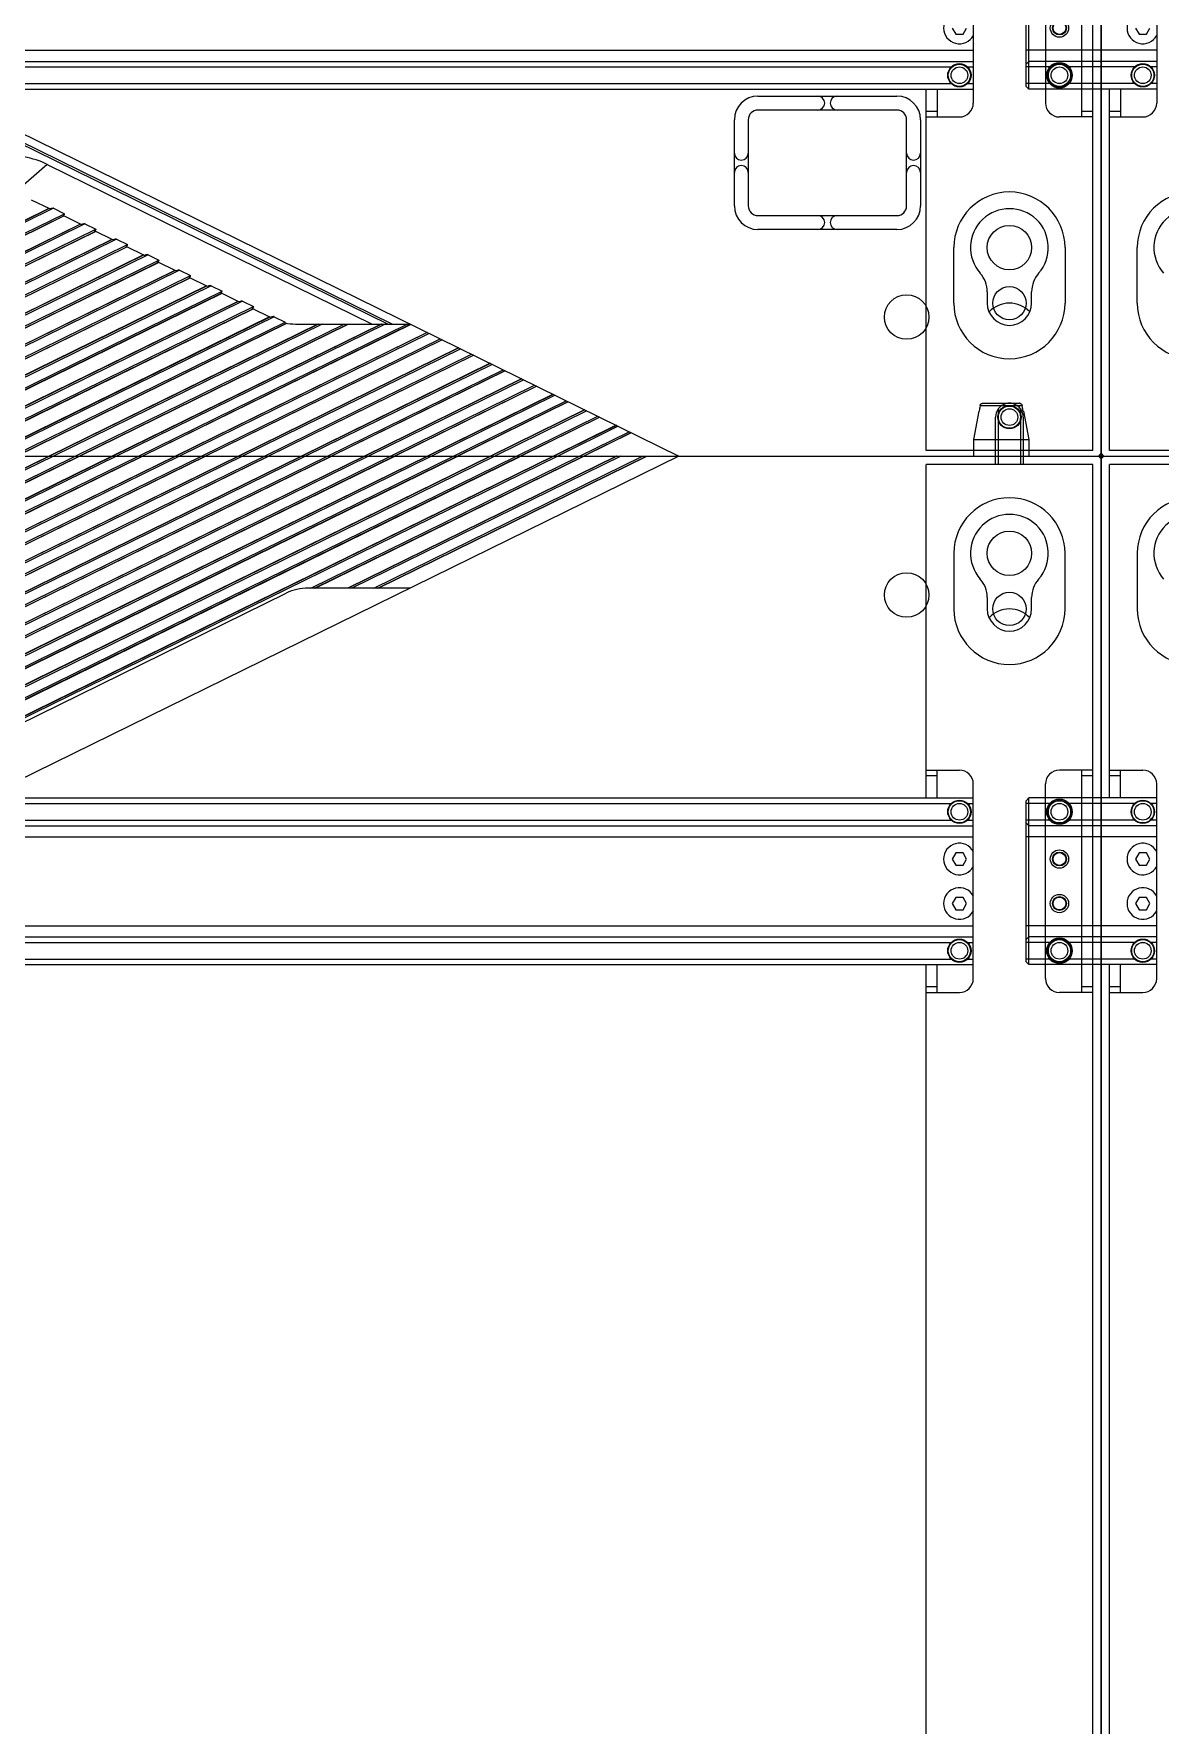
# Model space of a CAD drawing. Header units: millimetres. Extents: x 710 to 26878, y 589 to 5187.
# Drawn here: x 24007.8 to 24210.5, y 3146.3 to 3450.6 of the extents above; entities that cross this region are included whole.
import ezdxf

# ---------------------------------------------------------------- set-up
doc = ezdxf.new("R2010")
doc.units = ezdxf.units.MM
doc.layers.add('02___PRT_ALL_AXES', color=7, linetype='Continuous')

# ---------------------------------------------------------------- blocks, each defined once
blk = doc.blocks.new('6RYFH')
at = {"color": 7, "linetype": 'Continuous'}
for p, q in [((12014.59, 2230.99), (12013.65, 2225.89)), ((12014.65, 2230.99), (12014.59, 2230.99)), ((12014.71, 2231.32), (12014.65, 2230.99)), ((12014.77, 2231.65), (12014.71, 2231.32)), ((12014.74, 2231.49), (12014.71, 2231.32)), ((12014.77, 2231.65), (12014.74, 2231.49)), ((12014.83, 2231.98), (12014.77, 2231.65)), ((12014.83, 2231.98), (12022.41, 2231.98)), ((12015.34, 2232.39), (12021.91, 2232.39)), ((12022.47, 2231.65), (12022.41, 2231.98)), ((12022.53, 2231.32), (12022.47, 2231.65)), ((12022.5, 2231.49), (12022.47, 2231.65)), ((12022.53, 2231.32), (12022.5, 2231.49)), ((12022.59, 2230.99), (12022.53, 2231.32)), ((12022.65, 2230.99), (12022.59, 2230.99)), ((12022.65, 2230.99), (12023.6, 2225.89)), ((12013.65, 2225.89), (12013.65, 2222.89)), ((12013.65, 2225.89), (12023.6, 2225.89)), ((12023.6, 2225.89), (12023.6, 2222.89)), ((11437.12, 2222.89), (11436.62, 2222.39)), ((11436.62, 1885.39), (11436.62, 2222.89)), ((11436.62, 2222.89), (12036.62, 2222.89)), ((11847.33, 2222.89), (11745.51, 2172.89)), ((11847.4, 2222.89), (11745.59, 2172.89)), ((11848.08, 2222.89), (11746.27, 2172.89)), ((11750.2, 2172.89), (11852.02, 2222.89)), ((11750.88, 2172.89), (11852.7, 2222.89)), ((11750.96, 2172.89), (11852.78, 2222.89)), ((11858.67, 2222.89), (11756.86, 2172.89)), ((11858.75, 2222.89), (11756.93, 2172.89)), ((11859.43, 2222.89), (11757.61, 2172.89)), ((11960.62, 2222.89), (11761.33, 2125.02)), ((11761.55, 2172.89), (11863.37, 2222.89)), ((11762.23, 2172.89), (11864.05, 2222.89)), ((11762.3, 2172.89), (11864.12, 2222.89)), ((11870.02, 2222.89), (11768.2, 2172.89)), ((11870.09, 2222.89), (11768.27, 2172.89)), ((11870.77, 2222.89), (11768.95, 2172.89)), ((11772.89, 2172.89), (11874.71, 2222.89)), ((11773.57, 2172.89), (11875.39, 2222.89)), ((11773.64, 2172.89), (11875.46, 2222.89)), ((11881.36, 2222.89), (11779.54, 2172.89)), ((11881.43, 2222.89), (11779.62, 2172.89)), ((11882.11, 2222.89), (11780.3, 2172.89)), ((11784.23, 2172.89), (11886.05, 2222.89)), ((11784.91, 2172.89), (11886.73, 2222.89)), ((11784.99, 2172.89), (11886.81, 2222.89)), ((11892.7, 2222.89), (11790.89, 2172.89)), ((11892.78, 2222.89), (11790.96, 2172.89)), ((11893.46, 2222.89), (11791.64, 2172.89)), ((11795.58, 2172.89), (11897.4, 2222.89)), ((11796.26, 2172.89), (11898.08, 2222.89)), ((11796.33, 2172.89), (11898.15, 2222.89)), ((11904.05, 2222.89), (11802.23, 2172.89)), ((11904.12, 2222.89), (11802.3, 2172.89)), ((11904.8, 2222.89), (11802.98, 2172.89)), ((11806.92, 2172.89), (11908.74, 2222.89)), ((11807.6, 2172.89), (11909.42, 2222.89)), ((11807.67, 2172.89), (11909.49, 2222.89)), ((11915.39, 2222.89), (11813.57, 2172.89)), ((11915.46, 2222.89), (11813.65, 2172.89)), ((11916.14, 2222.89), (11814.32, 2172.89)), ((11818.26, 2172.89), (11920.08, 2222.89)), ((11818.94, 2172.89), (11920.76, 2222.89)), ((11819.02, 2172.89), (11920.83, 2222.89)), ((11926.73, 2222.89), (11824.92, 2172.89)), ((11926.81, 2222.89), (11824.99, 2172.89)), ((11927.49, 2222.89), (11825.67, 2172.89)), ((11829.61, 2172.89), (11931.43, 2222.89)), ((11830.29, 2172.89), (11932.1, 2222.89)), ((11830.36, 2172.89), (11932.18, 2222.89)), ((11938.08, 2222.89), (11836.26, 2172.89)), ((11938.15, 2222.89), (11836.33, 2172.89)), ((11938.83, 2222.89), (11837.01, 2172.89)), ((11894.4, 2199.14), (11942.77, 2222.89)), ((11895.08, 2199.14), (11943.45, 2222.89)), ((11895.16, 2199.14), (11943.52, 2222.89)), ((11949.42, 2222.89), (11901.06, 2199.14)), ((11949.49, 2222.89), (11901.13, 2199.14)), ((11950.17, 2222.89), (11901.81, 2199.14)), ((11905.75, 2199.14), (11954.11, 2222.89)), ((11906.43, 2199.14), (11954.79, 2222.89)), ((11906.5, 2199.14), (11954.86, 2222.89)), ((12036.62, 2222.39), (12036.12, 2222.89)), ((12036.62, 2222.89), (12036.62, 1885.39)), ((11725.33, 2117.37), (11889.96, 2198.22)), ((11912.26, 2199.14), (11893.93, 2199.14)), ((11746.83, 1990.38), (11960.62, 1885.39)), ((11744.84, 1989.4), (11908.29, 1909.14)), ((11745.24, 1989.6), (11909.08, 1909.14)), ((11974.87, 1950.14), (11999.87, 1950.14)), ((11999.87, 1947.64), (11974.87, 1947.64)), ((11970.62, 1930.39), (11970.62, 1945.89)), ((11973.12, 1945.89), (11973.12, 1930.39)), ((12001.62, 1930.39), (12001.62, 1945.89)), ((12004.12, 1945.89), (12004.12, 1930.39)), ((11846.96, 1937.86), (11841.26, 1932.86)), ((11846.96, 1937.86), (11905.45, 1909.14)), ((11847.26, 1929.92), (11756.58, 1885.39)), ((11847.3, 1929.9), (11756.66, 1885.39)), ((11848.09, 1929.96), (11757.34, 1885.39)), ((11847.42, 1929.84), (11844.15, 1931.45)), ((11848.09, 1929.96), (11850.06, 1928.99)), ((11761.28, 1885.39), (11850.06, 1928.99)), ((11761.96, 1885.39), (11849.94, 1928.6)), ((11762.03, 1885.39), (11849.98, 1928.58)), ((11852.93, 1927.13), (11767.93, 1885.39)), ((11852.97, 1927.11), (11768, 1885.39)), ((11853.76, 1927.17), (11768.68, 1885.39)), ((11772.62, 1885.39), (11855.73, 1926.2)), ((11853.09, 1927.05), (11849.82, 1928.66)), ((11853.76, 1927.17), (11855.73, 1926.2)), ((11974.87, 1928.64), (11999.87, 1928.64)), ((11999.87, 1926.14), (11974.87, 1926.14)), ((11773.3, 1885.39), (11855.62, 1925.81)), ((11773.37, 1885.39), (11855.65, 1925.8)), ((11858.6, 1924.35), (11779.27, 1885.39)), ((11858.64, 1924.33), (11779.34, 1885.39)), ((11859.43, 1924.39), (11780.02, 1885.39)), ((11783.96, 1885.39), (11861.4, 1923.42)), ((11784.64, 1885.39), (11861.29, 1923.03)), ((11784.72, 1885.39), (11861.32, 1923.01)), ((11858.76, 1924.27), (11855.49, 1925.88)), ((11859.43, 1924.39), (11861.4, 1923.42)), ((11864.44, 1921.48), (11861.16, 1923.09)), ((11864.27, 1921.56), (11790.61, 1885.39)), ((11864.31, 1921.54), (11790.69, 1885.39)), ((11865.1, 1921.6), (11791.37, 1885.39)), ((11795.31, 1885.39), (11867.07, 1920.63)), ((11795.99, 1885.39), (11866.96, 1920.24)), ((11796.06, 1885.39), (11867, 1920.23)), ((11865.1, 1921.6), (11867.07, 1920.63)), ((11870.11, 1918.7), (11866.83, 1920.3)), ((11869.95, 1918.78), (11801.96, 1885.39)), ((11869.98, 1918.76), (11802.03, 1885.39)), ((11870.78, 1918.81), (11802.71, 1885.39)), ((11806.65, 1885.39), (11872.75, 1917.85)), ((11807.33, 1885.39), (11872.63, 1917.46)), ((11807.4, 1885.39), (11872.67, 1917.44)), ((11870.78, 1918.81), (11872.75, 1917.85)), ((11875.78, 1915.91), (11872.51, 1917.52)), ((11875.62, 1915.99), (11813.3, 1885.39)), ((11875.65, 1915.97), (11813.37, 1885.39)), ((11876.45, 1916.03), (11814.05, 1885.39)), ((11817.99, 1885.39), (11878.42, 1915.06)), ((11818.67, 1885.39), (11878.3, 1914.67)), ((11818.75, 1885.39), (11878.34, 1914.65)), ((11876.45, 1916.03), (11878.42, 1915.06)), ((11881.45, 1913.13), (11878.18, 1914.73)), ((11881.29, 1913.21), (11824.64, 1885.39)), ((11881.33, 1913.19), (11824.72, 1885.39)), ((11882.12, 1913.24), (11825.4, 1885.39)), ((11829.34, 1885.39), (11884.09, 1912.28)), ((11830.02, 1885.39), (11883.97, 1911.89)), ((11830.09, 1885.39), (11884.01, 1911.87)), ((11882.12, 1913.24), (11884.09, 1912.28)), ((11887.12, 1910.34), (11883.85, 1911.95)), ((11886.96, 1910.42), (11835.99, 1885.39)), ((11887, 1910.4), (11836.06, 1885.39)), ((11887.79, 1910.46), (11836.74, 1885.39)), ((11840.68, 1885.39), (11889.76, 1909.49)), ((11841.36, 1885.39), (11890.03, 1909.29)), ((11841.43, 1885.39), (11890.08, 1909.28)), ((11895.69, 1909.14), (11847.33, 1885.39)), ((11895.77, 1909.14), (11847.4, 1885.39)), ((11896.45, 1909.14), (11848.08, 1885.39)), ((11852.02, 1885.39), (11900.39, 1909.14)), ((11852.7, 1885.39), (11901.07, 1909.14)), ((11852.77, 1885.39), (11901.14, 1909.14)), ((11907.04, 1909.14), (11858.67, 1885.39)), ((11907.11, 1909.14), (11858.75, 1885.39)), ((11907.79, 1909.14), (11859.43, 1885.39)), ((11863.37, 1885.39), (11911.73, 1909.14)), ((11864.04, 1885.39), (11912.33, 1909.1)), ((11912.37, 1909.08), (11864.12, 1885.39)), ((11887.79, 1910.46), (11889.76, 1909.49)), ((11891.66, 1909.14), (11912.26, 1909.14)), ((11915.32, 1907.64), (11870.02, 1885.39)), ((11915.36, 1907.62), (11870.09, 1885.39)), ((11915.69, 1907.45), (11870.77, 1885.39)), ((11874.71, 1885.39), (11917.66, 1906.48)), ((11875.39, 1885.39), (11918, 1906.32)), ((11918.04, 1906.3), (11875.46, 1885.39)), ((11920.99, 1904.85), (11881.36, 1885.39)), ((11921.03, 1904.83), (11881.43, 1885.39)), ((11921.37, 1904.67), (11882.11, 1885.39)), ((11886.05, 1885.39), (11923.34, 1903.7)), ((11886.73, 1885.39), (11923.68, 1903.53)), ((11923.71, 1903.51), (11886.8, 1885.39)), ((11926.66, 1902.07), (11892.7, 1885.39)), ((11926.7, 1902.05), (11892.78, 1885.39)), ((11927.04, 1901.88), (11893.46, 1885.39)), ((11897.4, 1885.39), (11929.01, 1900.91)), ((11898.07, 1885.39), (11929.35, 1900.75)), ((11929.38, 1900.73), (11898.15, 1885.39)), ((11932.33, 1899.28), (11904.05, 1885.39)), ((11932.37, 1899.26), (11904.12, 1885.39)), ((11932.71, 1899.1), (11904.8, 1885.39)), ((11908.74, 1885.39), (11934.68, 1898.13)), ((11909.42, 1885.39), (11935.02, 1897.96)), ((11935.06, 1897.94), (11909.49, 1885.39)), ((11938, 1896.5), (11915.39, 1885.39)), ((11938.04, 1896.48), (11915.46, 1885.39)), ((11938.38, 1896.31), (11916.14, 1885.39)), ((11920.08, 1885.39), (11940.35, 1895.34)), ((11920.76, 1885.39), (11940.69, 1895.18)), ((11940.73, 1895.16), (11920.83, 1885.39)), ((11943.68, 1893.71), (11926.73, 1885.39)), ((11943.71, 1893.69), (11926.81, 1885.39)), ((11944.05, 1893.53), (11927.49, 1885.39)), ((11931.42, 1885.39), (11946.02, 1892.56)), ((11932.1, 1885.39), (11946.36, 1892.39)), ((11946.4, 1892.37), (11932.18, 1885.39)), ((11949.35, 1890.93), (11938.08, 1885.39)), ((11949.38, 1890.91), (11938.15, 1885.39)), ((11949.72, 1890.74), (11938.83, 1885.39)), ((11942.77, 1885.39), (11951.69, 1889.77)), ((11943.45, 1885.39), (11952.03, 1889.61)), ((11952.07, 1889.59), (11943.52, 1885.39)), ((11436.62, 1885.89), (11437.12, 1885.39)), ((11436.62, 1885.39), (12036.62, 1885.39)), ((12036.12, 1885.39), (12036.62, 1885.89))]:
    blk.add_line(p, q, dxfattribs=at)
for centre, radius in [((12001.62, 2197.89), 4), ((12020.12, 2195.39), 3), ((12001.62, 1910.39), 4), ((12020.12, 1912.89), 3)]:
    blk.add_circle(centre, radius, dxfattribs=at)
for centre, radius, start, end in [((12021.91, 2231.87), 0.522, 77.0352, 89.9936), ((11893.93, 2190.14), 9, 90, 116.1543), ((11974.87, 1945.89), 4.25, 90, 180), ((11974.87, 1945.89), 1.75, 90, 180), ((11985.62, 1948.89), 1.25, 270, 90), ((11989.12, 1948.89), 1.25, 90, 270), ((11999.87, 1945.89), 4.25, 0, 90), ((11999.87, 1945.89), 1.75, 0, 90), ((11971.87, 1939.89), 1.25, 180, 0), ((12002.87, 1939.89), 1.25, 180, 0), ((11971.87, 1936.39), 1.25, 0, 180), ((12002.87, 1936.39), 1.25, 0, 180), ((11974.87, 1930.39), 4.25, 180, 270), ((11974.87, 1930.39), 1.75, 180, 270), ((11999.87, 1930.39), 4.25, 270, 0), ((11999.87, 1930.39), 1.75, 270, 0), ((11985.62, 1927.39), 1.25, 270, 90), ((11989.12, 1927.39), 1.25, 90, 270), ((11891.66, 1918.14), 9, 257.6267, 270)]:
    blk.add_arc(centre, radius, start, end, dxfattribs=at)
for centre, major_axis, ratio, start_param, end_param in [((11504.61, 1631.62), (345.95, 303.53), 0.152098, 0.063173, 0.171647), ((11846.05, 1928.95), (2.07, 0.98), 0.130507, 0.103317, 0.78299), ((11848.02, 1927.99), (2.07, 0.98), 0.130507, -0.576357, 0.103317), ((11851.72, 1926.17), (2.07, 0.98), 0.130507, 0.103317, 0.78299), ((11853.69, 1925.2), (2.07, 0.98), 0.130507, -0.576357, 0.103317), ((11857.39, 1923.38), (2.07, 0.98), 0.130507, 0.103317, 0.78299), ((11859.36, 1922.42), (2.07, 0.98), 0.130507, -0.576357, 0.103317), ((11863.06, 1920.6), (2.07, 0.98), 0.130507, 0.103317, 0.78299), ((11865.03, 1919.63), (2.07, 0.98), 0.130507, -0.576357, 0.103317), ((11868.73, 1917.81), (2.07, 0.98), 0.130507, 0.103317, 0.78299), ((11870.7, 1916.84), (2.07, 0.98), 0.130507, -0.576357, 0.103317), ((11874.41, 1915.03), (2.07, 0.98), 0.130507, 0.103317, 0.78299), ((11876.37, 1914.06), (2.07, 0.98), 0.130507, -0.576357, 0.103317), ((11880.08, 1912.24), (2.07, 0.98), 0.130507, 0.103317, 0.78299), ((11882.05, 1911.27), (2.07, 0.98), 0.130507, -0.576357, 0.103317), ((11885.75, 1909.46), (2.07, 0.98), 0.130507, 0.103317, 0.78299), ((11887.72, 1908.49), (2.07, 0.98), 0.130507, -0.29501, 0.103317)]:
    blk.add_ellipse(centre, major_axis=major_axis, ratio=ratio, start_param=start_param, end_param=end_param, dxfattribs=at)
for points, knots in [([(12014.83, 2231.98), (12014.84, 2231.99), (12014.84, 2232.03), (12014.86, 2232.06), (12014.87, 2232.09)], [0, 0, 0, 0, 0.249866, 1, 1, 1, 1]), ([(12014.87, 2232.09), (12014.88, 2232.11), (12014.89, 2232.14), (12014.92, 2232.17), (12014.93, 2232.19)], [0, 0, 0, 0, 0.500081, 1, 1, 1, 1]), ([(12014.93, 2232.19), (12014.94, 2232.2), (12014.96, 2232.23), (12014.99, 2232.26), (12015.01, 2232.27)], [0, 0, 0, 0, 0.499978, 1, 1, 1, 1]), ([(12015.01, 2232.27), (12015.02, 2232.29), (12015.05, 2232.31), (12015.09, 2232.33), (12015.11, 2232.34)], [0, 0, 0, 0, 0.500013, 1, 1, 1, 1]), ([(12015.11, 2232.34), (12015.12, 2232.35), (12015.16, 2232.36), (12015.2, 2232.37), (12015.22, 2232.38)], [0, 0, 0, 0, 0.499911, 1, 1, 1, 1]), ([(12015.22, 2232.38), (12015.23, 2232.38), (12015.27, 2232.39), (12015.31, 2232.39), (12015.34, 2232.39)], [0, 0, 0, 0, 0.250382, 1, 1, 1, 1]), ([(12022.02, 2232.38), (12022.04, 2232.37), (12022.08, 2232.36), (12022.12, 2232.35), (12022.13, 2232.34)], [0, 0, 0, 0, 0.500089, 1, 1, 1, 1]), ([(12022.13, 2232.34), (12022.15, 2232.33), (12022.19, 2232.31), (12022.22, 2232.29), (12022.23, 2232.27)], [0, 0, 0, 0, 0.499987, 1, 1, 1, 1]), ([(12022.23, 2232.27), (12022.25, 2232.26), (12022.28, 2232.23), (12022.3, 2232.2), (12022.31, 2232.19)], [0, 0, 0, 0, 0.500022, 1, 1, 1, 1]), ([(12022.31, 2232.19), (12022.33, 2232.17), (12022.35, 2232.14), (12022.37, 2232.11), (12022.37, 2232.09)], [0, 0, 0, 0, 0.499919, 1, 1, 1, 1]), ([(12022.37, 2232.09), (12022.38, 2232.08), (12022.39, 2232.05), (12022.4, 2232.01), (12022.41, 2231.98)], [0, 0, 0, 0, 0.250397, 1, 1, 1, 1])]:
    blk.add_open_spline(points, degree=3, knots=knots, dxfattribs=at)
blk = doc.blocks.new('*U89')
blk.add_blockref('6RYFH', (-11736.62, -2058.89))
blk = doc.blocks.new('*U91')
at = {"color": 0, "linetype": 'ByBlock', "lineweight": -2, "transparency": 16777216}
for p in [(2400, 1350), (3000, 1350), (2400, 1012.5), (3000, 1012.5)]:
    blk.add_blockref('*U89', p, dxfattribs=at)
blk = doc.blocks.new('dfx')
at = {"color": 114, "linetype": 'Continuous', "lineweight": -3, "true_color": 0x139b48}
for p, q in [((13705.48, 8861.23), (13705.48, 8869.73)), ((13710.48, 8869.73), (13710.48, 8861.23)), ((13125.98, 8801.23), (13125.98, 8861.23)), ((13155.98, 8861.23), (13125.98, 8861.23)), ((13692.98, 8801.23), (13692.98, 8861.23)), ((13722.98, 8861.23), (13692.98, 8861.23)), ((13722.98, 8188.73), (13722.98, 8861.23)), ((13130.98, 8845.23), (13130.98, 8835.23)), ((13697.98, 8845.23), (13697.98, 8835.23)), ((13717.98, 8835.23), (13717.98, 8845.23)), ((13703.98, 8837.29), (13703.98, 8835.23)), ((13711.98, 8835.23), (13711.98, 8837.29)), ((13125.98, 8806.23), (13131.98, 8806.23)), ((13127.98, 8801.23), (13127.98, 8806.23)), ((13692.98, 8806.23), (13698.98, 8806.23)), ((13694.98, 8801.23), (13694.98, 8806.23)), ((13722.98, 8806.23), (13716.98, 8806.23)), ((13720.98, 8766.23), (13720.98, 8806.23)), ((13125.98, 8805.23), (13127.98, 8805.23)), ((13134.48, 8768.73), (13134.48, 8803.73)), ((13692.98, 8805.23), (13694.98, 8805.23)), ((13701.48, 8768.73), (13701.48, 8803.73)), ((13714.48, 8768.73), (13714.48, 8803.73)), ((13720.98, 8805.23), (13722.98, 8805.23)), ((13110.98, 8800.73), (13111.48, 8801.23)), ((13110.98, 8771.73), (13110.98, 8800.73)), ((13115.51, 8800.23), (13110.98, 8800.23)), ((13111.48, 8771.23), (13111.48, 8801.23)), ((13134.48, 8801.23), (13111.48, 8801.23)), ((13134.48, 8800.23), (13133.45, 8800.23)), ((13147.48, 8801.23), (13701.48, 8801.23)), ((13700.45, 8800.23), (13701.48, 8800.23)), ((13115.51, 8797.23), (13110.98, 8797.23)), ((13110.98, 8796.73), (13111.48, 8796.23)), ((13134.48, 8797.23), (13133.45, 8797.23)), ((13700.45, 8797.23), (13701.48, 8797.23)), ((13134.48, 8794.23), (13110.98, 8794.23)), ((13134.48, 8796.23), (13111.48, 8796.23)), ((13147.48, 8796.23), (13701.48, 8796.23)), ((13147.48, 8794.23), (13701.48, 8794.23)), ((13131.34, 8791.34), (13130.69, 8790.23)), ((13132.63, 8791.34), (13131.34, 8791.34)), ((13133.27, 8790.23), (13132.63, 8791.34)), ((13698.34, 8791.34), (13697.69, 8790.23)), ((13699.63, 8791.34), (13698.34, 8791.34)), ((13700.27, 8790.23), (13699.63, 8791.34)), ((13130.69, 8790.23), (13131.34, 8789.11)), ((13131.34, 8789.11), (13132.63, 8789.11)), ((13132.63, 8789.11), (13133.27, 8790.23)), ((13697.69, 8790.23), (13698.34, 8789.11)), ((13698.34, 8789.11), (13699.63, 8789.11)), ((13699.63, 8789.11), (13700.27, 8790.23)), ((13131.34, 8783.34), (13130.69, 8782.23)), ((13130.69, 8782.23), (13131.34, 8781.11)), ((13132.63, 8783.34), (13131.34, 8783.34)), ((13133.27, 8782.23), (13132.63, 8783.34)), ((13132.63, 8781.11), (13133.27, 8782.23)), ((13698.34, 8783.34), (13697.69, 8782.23)), ((13697.69, 8782.23), (13698.34, 8781.11)), ((13699.63, 8783.34), (13698.34, 8783.34)), ((13700.27, 8782.23), (13699.63, 8783.34)), ((13699.63, 8781.11), (13700.27, 8782.23)), ((13131.34, 8781.11), (13132.63, 8781.11)), ((13698.34, 8781.11), (13699.63, 8781.11)), ((13134.48, 8778.23), (13110.98, 8778.23)), ((13110.98, 8775.73), (13111.48, 8776.23)), ((13115.51, 8775.23), (13110.98, 8775.23)), ((13134.48, 8776.23), (13111.48, 8776.23)), ((13134.48, 8775.23), (13133.45, 8775.23)), ((13147.48, 8778.23), (13701.48, 8778.23)), ((13147.48, 8776.23), (13701.48, 8776.23)), ((13700.45, 8775.23), (13701.48, 8775.23)), ((13115.51, 8772.23), (13110.98, 8772.23)), ((13134.48, 8772.23), (13133.45, 8772.23)), ((13700.45, 8772.23), (13701.48, 8772.23)), ((13110.98, 8771.73), (13111.48, 8771.23)), ((13134.48, 8771.23), (13111.48, 8771.23)), ((13125.98, 8283.73), (13125.98, 8771.23)), ((13127.98, 8766.23), (13127.98, 8771.23)), ((13147.48, 8771.23), (13701.48, 8771.23)), ((13692.98, 8283.73), (13692.98, 8771.23)), ((13694.98, 8766.23), (13694.98, 8771.23)), ((13127.98, 8767.23), (13125.98, 8767.23)), ((13125.98, 8766.23), (13131.98, 8766.23)), ((13694.98, 8767.23), (13692.98, 8767.23)), ((13692.98, 8766.23), (13698.98, 8766.23)), ((13722.98, 8766.23), (13716.98, 8766.23)), ((13722.98, 8767.23), (13720.98, 8767.23))]:
    blk.add_line(p, q, dxfattribs=at)
for centre, radius in [((13707.98, 8869.73), 2), ((13707.98, 8869.73), 1.5), ((13131.98, 8798.73), 2), ((13131.98, 8798.73), 1.5), ((13698.98, 8798.73), 2), ((13698.98, 8798.73), 1.5), ((13716.98, 8798.73), 2.3), ((13716.98, 8798.73), 2), ((13716.98, 8798.73), 1.5), ((13116.98, 8790.23), 1.65), ((13116.98, 8790.23), 1.15), ((13116.98, 8782.23), 1.65), ((13116.98, 8782.23), 1.15), ((13131.98, 8773.73), 2), ((13131.98, 8773.73), 1.5), ((13698.98, 8773.73), 2), ((13698.98, 8773.73), 1.5), ((13716.98, 8773.73), 2.3), ((13716.98, 8773.73), 2), ((13716.98, 8773.73), 1.5)]:
    blk.add_circle(centre, radius, dxfattribs=at)
for centre, radius, start, end in [((13707.98, 8869.73), 2.5, 143.1301, 180), ((13707.98, 8869.73), 2.5, 0, 36.8699), ((13140.98, 8845.23), 10, 0, 180), ((13707.98, 8845.23), 10, 0, 180), ((13140.98, 8845.23), 7, 318.5904, 221.4096), ((13707.98, 8845.23), 7, 318.5904, 221.4096), ((13698.98, 8837.29), 5, 0, 41.4096), ((13716.98, 8837.29), 5, 138.5904, 180), ((13140.98, 8835.23), 10, 180, 0), ((13707.98, 8835.23), 10, 180, 0), ((13707.98, 8835.23), 4, 180, 0), ((13707.98, 8830.23), 5, 43.1308, 136.8692), ((13131.98, 8803.73), 2.5, 0, 90), ((13698.98, 8803.73), 2.5, 0, 90), ((13716.98, 8803.73), 2.5, 90, 180), ((13131.98, 8768.73), 2.5, 270, 0), ((13698.98, 8768.73), 2.5, 270, 0), ((13716.98, 8768.73), 2.5, 180, 270)]:
    blk.add_arc(centre, radius, start, end, dxfattribs=at)
at = {"layer": '02___PRT_ALL_AXES', "color": 114, "linetype": 'Continuous', "lineweight": -3, "true_color": 0x139b48}
for p, q in [((13705.98, 8871.23), (13705.98, 8861.23)), ((13709.98, 8871.23), (13709.98, 8861.23)), ((13130.51, 8800.23), (13118.45, 8800.23)), ((13151.45, 8800.23), (13697.51, 8800.23)), ((13130.51, 8797.23), (13118.45, 8797.23)), ((13151.45, 8797.23), (13697.51, 8797.23)), ((13130.51, 8775.23), (13118.45, 8775.23)), ((13151.45, 8775.23), (13697.51, 8775.23)), ((13130.51, 8772.23), (13118.45, 8772.23)), ((13151.45, 8772.23), (13697.51, 8772.23))]:
    blk.add_line(p, q, dxfattribs=at)
for centre, radius in [((13707.98, 8845.23), 4), ((13116.98, 8798.73), 2.1), ((13131.98, 8798.73), 2.1), ((13698.98, 8798.73), 2.1), ((13716.98, 8790.23), 1.25), ((13716.98, 8782.23), 1.25), ((13116.98, 8773.73), 2.1), ((13131.98, 8773.73), 2.1), ((13698.98, 8773.73), 2.1)]:
    blk.add_circle(centre, radius, dxfattribs=at)
for centre, radius, start, end in [((13707.98, 8869.73), 2.5, 36.8699, 143.1301), ((13131.98, 8790.23), 2.84, 28.0842, 331.9158), ((13698.98, 8790.23), 2.84, 28.0842, 331.9158), ((13131.98, 8782.23), 2.84, 28.0842, 331.9158), ((13698.98, 8782.23), 2.84, 28.0842, 331.9158)]:
    blk.add_arc(centre, radius, start, end, dxfattribs=at)
blk = doc.blocks.new('*U176')
blk.add_blockref('dfx', (-13416.98, -8530.48))
blk = doc.blocks.new('*U177')
at = {"color": 0, "linetype": 'ByBlock', "lineweight": -2, "transparency": 16777216}
for p in [(2400, 675), (3000, 675)]:
    blk.add_blockref('*U176', p, dxfattribs=at)
blk = doc.blocks.new('YFHV')
at = {"color": 114, "linetype": 'Continuous', "true_color": 0x139b48}
for p, q in [((11691.2, 5876.59), (11691.2, 6549.09)), ((11689.2, 5936.59), (11689.2, 5976.59)), ((11102.7, 5974.09), (11102.7, 5939.09)), ((11669.7, 5974.09), (11669.7, 5939.09)), ((11682.7, 5974.09), (11682.7, 5939.09)), ((11079.2, 5942.09), (11079.2, 5971.09)), ((11079.7, 5941.59), (11079.7, 5971.59)), ((11098.91, 5952.59), (11099.56, 5951.47)), ((11100.85, 5951.47), (11101.49, 5952.59)), ((11665.91, 5952.59), (11666.56, 5951.47)), ((11667.85, 5951.47), (11668.49, 5952.59)), ((11102.7, 5948.59), (11079.2, 5948.59)), ((11099.56, 5951.47), (11100.85, 5951.47)), ((11115.7, 5948.59), (11669.7, 5948.59)), ((11666.56, 5951.47), (11667.85, 5951.47)), ((11079.2, 5946.09), (11079.7, 5946.59)), ((11083.73, 5945.59), (11079.2, 5945.59)), ((11102.7, 5946.59), (11079.7, 5946.59)), ((11102.7, 5945.59), (11101.67, 5945.59)), ((11115.7, 5946.59), (11669.7, 5946.59)), ((11668.67, 5945.59), (11669.7, 5945.59)), ((11083.73, 5942.59), (11079.2, 5942.59)), ((11102.7, 5942.59), (11101.67, 5942.59)), ((11668.67, 5942.59), (11669.7, 5942.59)), ((11079.2, 5942.09), (11079.7, 5941.59)), ((11102.7, 5941.59), (11079.7, 5941.59)), ((11094.2, 5876.59), (11094.2, 5941.59)), ((11096.2, 5941.59), (11096.2, 5936.59)), ((11115.7, 5941.59), (11669.7, 5941.59)), ((11661.2, 5876.59), (11661.2, 5941.59)), ((11663.2, 5941.59), (11663.2, 5936.59)), ((11096.2, 5937.59), (11094.2, 5937.59)), ((11094.2, 5936.59), (11100.2, 5936.59)), ((11663.2, 5937.59), (11661.2, 5937.59)), ((11661.2, 5936.59), (11667.2, 5936.59)), ((11691.2, 5936.59), (11685.2, 5936.59)), ((11691.2, 5937.59), (11689.2, 5937.59)), ((11124.2, 5876.59), (11094.2, 5876.59)), ((11691.2, 5876.59), (11661.2, 5876.59))]:
    blk.add_line(p, q, dxfattribs=at)
for centre, radius in [((11085.2, 5952.59), 1.65), ((11085.2, 5952.59), 1.15), ((11100.2, 5944.09), 2), ((11100.2, 5944.09), 1.5), ((11667.2, 5944.09), 2), ((11667.2, 5944.09), 1.5), ((11685.2, 5944.09), 2.3), ((11685.2, 5944.09), 2), ((11685.2, 5944.09), 1.5)]:
    blk.add_circle(centre, radius, dxfattribs=at)
for centre, radius, start, end in [((11100.2, 5939.09), 2.5, 270, 0), ((11667.2, 5939.09), 2.5, 270, 0), ((11685.2, 5939.09), 2.5, 180, 270), ((11676.2, 5898.09), 5, 43.1308, 136.8692)]:
    blk.add_arc(centre, radius, start, end, dxfattribs=at)
at = {"layer": '02___PRT_ALL_AXES', "color": 114, "linetype": 'Continuous', "true_color": 0x139b48}
for p, q in [((11098.73, 5945.59), (11086.67, 5945.59)), ((11119.67, 5945.59), (11665.73, 5945.59)), ((11098.73, 5942.59), (11086.67, 5942.59)), ((11119.67, 5942.59), (11665.73, 5942.59)), ((11099.2, 5903.09), (11099.2, 5913.09)), ((11666.2, 5903.09), (11666.2, 5913.09)), ((11686.2, 5913.09), (11686.2, 5903.09)), ((11672.2, 5905.15), (11672.2, 5903.09)), ((11680.2, 5903.09), (11680.2, 5905.15))]:
    blk.add_line(p, q, dxfattribs=at)
for centre, radius in [((11685.2, 5952.59), 1.25), ((11085.2, 5944.09), 2.1), ((11100.2, 5944.09), 2.1), ((11667.2, 5944.09), 2.1), ((11676.2, 5913.09), 4), ((11676.2, 5882.59), 2.1)]:
    blk.add_circle(centre, radius, dxfattribs=at)
for centre, radius, start, end in [((11100.2, 5952.59), 2.84, 28.0842, 331.9158), ((11667.2, 5952.59), 2.84, 28.0842, 331.9158), ((11109.2, 5913.09), 10, 0, 180), ((11676.2, 5913.09), 10, 0, 180), ((11109.2, 5913.09), 7, 318.5904, 221.4096), ((11676.2, 5913.09), 7, 318.5904, 221.4096), ((11667.2, 5905.15), 5, 0, 41.4096), ((11685.2, 5905.15), 5, 138.5904, 180), ((11109.2, 5903.09), 10, 180, 0), ((11676.2, 5903.09), 10, 180, 0), ((11676.2, 5903.09), 4, 180, 0)]:
    blk.add_arc(centre, radius, start, end, dxfattribs=at)
blk = doc.blocks.new('*U178')
blk.add_blockref('YFHV', (-11385.2, -6212.84))
blk = doc.blocks.new('*U179')
at = {"color": 0, "linetype": 'ByBlock', "lineweight": -2, "transparency": 16777216}
for p in [(2400, 0), (3000, 0)]:
    blk.add_blockref('*U178', p, dxfattribs=at)

msp = doc.modelspace()

# ---------------------------------------------------------------- block references
for name, p in [('*U91', (21499.906, 2198.1302)), ('*U179', (21492.406, 3711.8802)), ('*U177', (21492.406, 2367.3802))]:
    msp.add_blockref(name, p)

doc.saveas('drawing.dxf')
